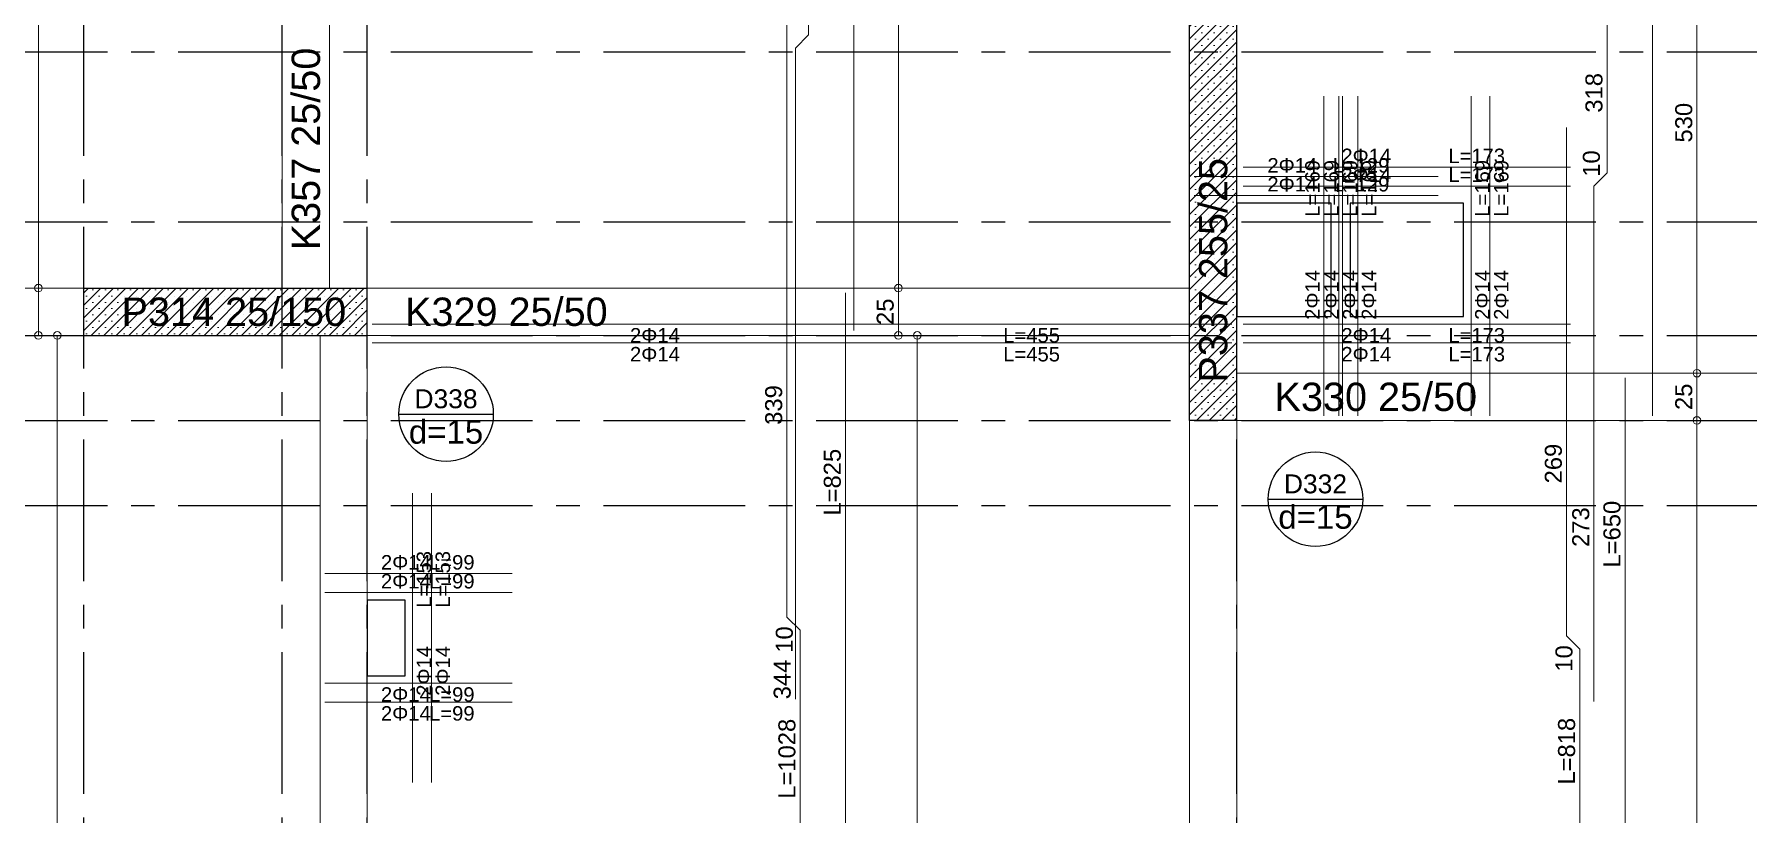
# Model space of a CAD drawing. Header units: millimetres. Extents: x 2232 to 85269, y -3593 to 5869.
# Drawn here: x 61868 to 62775, y 3495 to 3907 of the extents above; entities that cross this region are included whole.
import ezdxf

# ---------------------------------------------------------------- set-up
doc = ezdxf.new("R2010")
doc.units = ezdxf.units.MM
doc.linetypes.add('CENTER2', pattern=[112.5, 75, -12.5, 12.5, -12.5])
doc.linetypes.add('DASHDOT2', pattern=[12.7, 6.35, -3.175, 0, -3.175])
doc.layers.add('aks', color=251, linetype='DASHDOT2', lineweight=35)
for name, color, linetype in [('Donatı Topl. Uzun. Yazısı', 7, 'Continuous'), ('Donatı Uz. Yazısı', 7, 'Continuous'), ('Donatı Yazısı', 7, 'Continuous'), ('Donatı Çizgisi', 7, 'Continuous'), ('Döşeme', 7, 'Continuous'), ('Döşeme Boşluğu', 7, 'Continuous'), ('Kiriş', 7, 'Continuous'), ('Panel', 7, 'Continuous'), ('Standart', 7, 'Continuous'), ('Ölçülendirme', 7, 'Continuous')]:
    doc.layers.add(name, color=color, linetype=linetype)
doc.styles.add('arial_1_18', font='arial.ttf', dxfattribs={"height": 0.2})
pattern_1 = [(45, (0, 0), (-3.314563, 3.314563), []), (45, (3.3146, 0), (-3.314563, 3.314563), [0, -4.6875])]

# ---------------------------------------------------------------- blocks, each defined once
blk = doc.blocks.new('IDE612Entity5169')
at = {"layer": 'Döşeme', "color": 117, "linetype": 'Continuous', "lineweight": -3}
blk.add_lwpolyline([(1476.67, 718.33), (1526.67, 718.33)], dxfattribs=at)
blk.add_circle((1501.67, 718.33), 25, dxfattribs=at)
at = {"layer": 'Döşeme', "color": 178, "linetype": 'Continuous', "lineweight": -3, "style": 'arial_1_18'}
blk.add_text('D332', height=10, dxfattribs=at).set_placement((1484.97, 721.46))
at = {"layer": 'Döşeme', "color": 164, "linetype": 'Continuous', "lineweight": -3, "style": 'arial_1_18'}
blk.add_text('d=15', height=12.5, dxfattribs=at).set_placement((1482, 702.71))
blk = doc.blocks.new('IDE612Entity5185')
at = {"layer": 'Döşeme', "color": 117, "linetype": 'Continuous', "lineweight": -3}
blk.add_lwpolyline([(1016.67, 763.33), (1066.67, 763.33)], dxfattribs=at)
blk.add_circle((1041.67, 763.33), 25, dxfattribs=at)
at = {"layer": 'Döşeme', "color": 178, "linetype": 'Continuous', "lineweight": -3, "style": 'arial_1_18'}
blk.add_text('D338', height=10, dxfattribs=at).set_placement((1024.97, 766.46))
at = {"layer": 'Döşeme', "color": 164, "linetype": 'Continuous', "lineweight": -3, "style": 'arial_1_18'}
blk.add_text('d=15', height=12.5, dxfattribs=at).set_placement((1022, 747.71))
blk = doc.blocks.new('IDE612Entity5194')
at = {"layer": 'aks', "color": 251, "linetype": 'CENTER2', "lineweight": -3}
blk.add_lwpolyline([(955, 0), (955, 2330)], dxfattribs=at)
blk = doc.blocks.new('IDE612Entity5243')
at = {"layer": 'aks', "color": 251, "linetype": 'CENTER2', "lineweight": -3}
blk.add_lwpolyline([(1460, 0), (1460, 2330)], dxfattribs=at)
blk = doc.blocks.new('IDE612Entity5250')
at = {"layer": 'aks', "color": 251, "linetype": 'CENTER2', "lineweight": -3}
blk.add_lwpolyline([(850, 0), (850, 2330)], dxfattribs=at)
blk = doc.blocks.new('IDE612Entity5257')
at = {"layer": 'aks', "color": 251, "linetype": 'CENTER2', "lineweight": -3}
blk.add_lwpolyline([(1000, 0), (1000, 2330)], dxfattribs=at)
blk = doc.blocks.new('IDE612Entity5285')
at = {"layer": 'aks', "color": 251, "linetype": 'CENTER2', "lineweight": -3}
blk.add_lwpolyline([(0, 865), (3260, 865)], dxfattribs=at)
blk = doc.blocks.new('IDE612Entity5292')
at = {"layer": 'aks', "color": 251, "linetype": 'CENTER2', "lineweight": -3}
blk.add_lwpolyline([(0, 715), (3260, 715)], dxfattribs=at)
blk = doc.blocks.new('IDE612Entity5320')
at = {"layer": 'aks', "color": 251, "linetype": 'CENTER2', "lineweight": -3}
blk.add_lwpolyline([(0, 760), (3260, 760)], dxfattribs=at)
blk = doc.blocks.new('IDE612Entity5341')
at = {"layer": 'aks', "color": 251, "linetype": 'CENTER2', "lineweight": -3}
blk.add_lwpolyline([(0, 955), (3260, 955)], dxfattribs=at)
blk = doc.blocks.new('IDE612Entity5348')
at = {"layer": 'aks', "color": 251, "linetype": 'CENTER2', "lineweight": -3}
blk.add_lwpolyline([(0, 805), (3260, 805)], dxfattribs=at)
blk = doc.blocks.new('IDE612Entity5742')
at = {"layer": 'Kiriş', "color": 4, "linetype": 'Continuous', "lineweight": 5}
blk.add_lwpolyline([(1000, 280), (1000, 805)], dxfattribs=at)
blk = doc.blocks.new('IDE612Entity5743')
at = {"layer": 'Kiriş', "color": 4, "linetype": 'Continuous', "lineweight": 5}
blk.add_lwpolyline([(975, 280), (975, 805)], dxfattribs=at)
blk = doc.blocks.new('IDE612Entity5745')
at = {"layer": 'Kiriş', "color": 4, "linetype": 'Continuous', "lineweight": 5}
blk.add_lwpolyline([(1460, 285), (1460, 760)], dxfattribs=at)
blk = doc.blocks.new('IDE612Entity5746')
at = {"layer": 'Kiriş', "color": 4, "linetype": 'Continuous', "lineweight": 5}
blk.add_lwpolyline([(1435, 285), (1435, 760)], dxfattribs=at)
blk = doc.blocks.new('IDE612Entity5859')
at = {"layer": 'Kiriş', "color": 4, "linetype": 'Continuous', "lineweight": 5}
blk.add_lwpolyline([(550, 805), (850, 805)], dxfattribs=at)
blk = doc.blocks.new('IDE612Entity5860')
at = {"layer": 'Kiriş', "color": 4, "linetype": 'Continuous', "lineweight": 5}
blk.add_lwpolyline([(550, 830), (850, 830)], dxfattribs=at)
blk = doc.blocks.new('IDE612Entity5892')
at = {"layer": 'Kiriş', "color": 4, "linetype": 'Continuous', "lineweight": 5}
blk.add_lwpolyline([(1000, 805), (1435, 805)], dxfattribs=at)
blk = doc.blocks.new('IDE612Entity5893')
at = {"layer": 'Kiriş', "color": 4, "linetype": 'Continuous', "lineweight": 5}
blk.add_lwpolyline([(1000, 830), (1435, 830)], dxfattribs=at)
blk = doc.blocks.new('IDE612Entity5894')
at = {"layer": 'Kiriş', "color": 159, "linetype": 'Continuous', "lineweight": 5, "style": 'arial_1_18'}
blk.add_text('K329 25/50', height=15, dxfattribs=at).set_placement((1020, 810))
blk = doc.blocks.new('IDE612Entity5895')
at = {"layer": 'Panel', "linetype": 'Continuous', "lineweight": 5}
h = blk.add_hatch(dxfattribs=at)
h.set_pattern_fill('SACNCR', color=163, scale=50, style=0)
h.set_pattern_definition(pattern_1)
h.paths.add_polyline_path([(850, 830), (1000, 830), (1000, 805), (850, 805)])
blk = doc.blocks.new('IDE612Entity5896')
at = {"layer": 'Panel', "color": 164, "linetype": 'Continuous', "lineweight": -3}
blk.add_lwpolyline([(850, 805), (850, 830)], dxfattribs=at)
blk = doc.blocks.new('IDE612Entity5897')
at = {"layer": 'Panel', "color": 164, "linetype": 'Continuous', "lineweight": -3}
blk.add_lwpolyline([(850, 805), (1000, 805)], dxfattribs=at)
blk = doc.blocks.new('IDE612Entity5898')
at = {"layer": 'Panel', "color": 164, "linetype": 'Continuous', "lineweight": -3}
blk.add_lwpolyline([(1000, 805), (1000, 830)], dxfattribs=at)
blk = doc.blocks.new('IDE612Entity5899')
at = {"layer": 'Panel', "color": 164, "linetype": 'Continuous', "lineweight": -3}
blk.add_lwpolyline([(850, 830), (1000, 830)], dxfattribs=at)
blk = doc.blocks.new('IDE612Entity5900')
at = {"layer": 'Panel', "color": 159, "linetype": 'Continuous', "lineweight": -3, "style": 'arial_1_18'}
blk.add_text('P314 25/150', height=15, dxfattribs=at).set_placement((870, 810))
blk = doc.blocks.new('IDE612Entity5901')
at = {"layer": 'Kiriş', "color": 4, "linetype": 'Continuous', "lineweight": 5}
blk.add_lwpolyline([(980, 830), (980, 1500)], dxfattribs=at)
blk = doc.blocks.new('IDE612Entity5902')
at = {"layer": 'Kiriş', "color": 4, "linetype": 'Continuous', "lineweight": 5}
blk.add_lwpolyline([(955, 830), (955, 1500)], dxfattribs=at)
blk = doc.blocks.new('IDE612Entity5903')
at = {"layer": 'Kiriş', "color": 159, "linetype": 'Continuous', "lineweight": 5, "style": 'arial_1_18'}
blk.add_text('K357 25/50', height=15, rotation=90, dxfattribs=at).set_placement((975, 850))
blk = doc.blocks.new('IDE612Entity5926')
at = {"layer": 'Döşeme Boşluğu', "color": 8, "linetype": 'Continuous', "lineweight": -3}
blk.add_lwpolyline([(1510, 815), (1510, 875)], dxfattribs=at)
blk = doc.blocks.new('IDE612Entity5927')
at = {"layer": 'Döşeme Boşluğu', "color": 8, "linetype": 'Continuous', "lineweight": -3}
blk.add_lwpolyline([(1510, 875), (1460, 875)], dxfattribs=at)
blk = doc.blocks.new('IDE612Entity5928')
at = {"layer": 'Döşeme Boşluğu', "color": 8, "linetype": 'Continuous', "lineweight": -3}
blk.add_lwpolyline([(1460, 875), (1460, 815)], dxfattribs=at)
blk = doc.blocks.new('IDE612Entity5929')
at = {"layer": 'Döşeme Boşluğu', "color": 8, "linetype": 'Continuous', "lineweight": -3}
blk.add_lwpolyline([(1460, 815), (1510, 815)], dxfattribs=at)
blk = doc.blocks.new('IDE612Entity5930')
at = {"layer": 'Donatı Çizgisi', "color": 5, "linetype": 'Continuous', "lineweight": 5}
blk.add_lwpolyline([(1437.5, 879), (1566.59, 879)], dxfattribs=at)
at = {"layer": 'Donatı Topl. Uzun. Yazısı', "color": 1, "linetype": 'Continuous', "lineweight": 5, "style": 'arial_1_18'}
blk.add_text('L=129', height=7.65, dxfattribs=at).set_placement((1510.76, 881.12))
at = {"layer": 'Donatı Yazısı', "color": 5, "linetype": 'Continuous', "lineweight": 5, "style": 'arial_1_18'}
blk.add_text('2Φ14', height=7.65, dxfattribs=at).set_placement((1476.23, 881.12))
blk = doc.blocks.new('IDE612Entity5931')
at = {"layer": 'Donatı Çizgisi', "color": 5, "linetype": 'Continuous', "lineweight": 5}
blk.add_lwpolyline([(1437.5, 889), (1566.59, 889)], dxfattribs=at)
at = {"layer": 'Donatı Topl. Uzun. Yazısı', "color": 1, "linetype": 'Continuous', "lineweight": 5, "style": 'arial_1_18'}
blk.add_text('L=129', height=7.65, dxfattribs=at).set_placement((1510.76, 891.12))
at = {"layer": 'Donatı Yazısı', "color": 5, "linetype": 'Continuous', "lineweight": 5, "style": 'arial_1_18'}
blk.add_text('2Φ14', height=7.65, dxfattribs=at).set_placement((1476.23, 891.12))
blk = doc.blocks.new('IDE612Entity5932')
at = {"layer": 'Donatı Çizgisi', "color": 5, "linetype": 'Continuous', "lineweight": 5}
blk.add_lwpolyline([(1514, 762.5), (1514, 931.59)], dxfattribs=at)
at = {"layer": 'Donatı Topl. Uzun. Yazısı', "color": 1, "linetype": 'Continuous', "lineweight": 5, "style": 'arial_1_18'}
blk.add_text('L=169', height=7.65, rotation=90, dxfattribs=at).set_placement((1523.78, 867.76))
at = {"layer": 'Donatı Yazısı', "color": 5, "linetype": 'Continuous', "lineweight": 5, "style": 'arial_1_18'}
blk.add_text('2Φ14', height=7.65, rotation=90, dxfattribs=at).set_placement((1523.78, 813.23))
blk = doc.blocks.new('IDE612Entity5933')
at = {"layer": 'Donatı Çizgisi', "color": 5, "linetype": 'Continuous', "lineweight": 5}
blk.add_lwpolyline([(1524, 762.5), (1524, 931.59)], dxfattribs=at)
at = {"layer": 'Donatı Topl. Uzun. Yazısı', "color": 1, "linetype": 'Continuous', "lineweight": 5, "style": 'arial_1_18'}
blk.add_text('L=169', height=7.65, rotation=90, dxfattribs=at).set_placement((1533.78, 867.76))
at = {"layer": 'Donatı Yazısı', "color": 5, "linetype": 'Continuous', "lineweight": 5, "style": 'arial_1_18'}
blk.add_text('2Φ14', height=7.65, rotation=90, dxfattribs=at).set_placement((1533.78, 813.23))
blk = doc.blocks.new('IDE612Entity5934')
at = {"layer": 'Donatı Çizgisi', "color": 5, "linetype": 'Continuous', "lineweight": 5}
blk.add_lwpolyline([(1002.5, 811), (1457.5, 811)], dxfattribs=at)
at = {"layer": 'Donatı Topl. Uzun. Yazısı', "color": 1, "linetype": 'Continuous', "lineweight": 5, "style": 'arial_1_18'}
blk.add_text('L=455', height=7.65, dxfattribs=at).set_placement((1336.48, 801.22))
at = {"layer": 'Donatı Yazısı', "color": 5, "linetype": 'Continuous', "lineweight": 5, "style": 'arial_1_18'}
blk.add_text('2Φ14', height=7.65, dxfattribs=at).set_placement((1139, 801.22))
blk = doc.blocks.new('IDE612Entity5935')
at = {"layer": 'Donatı Çizgisi', "color": 5, "linetype": 'Continuous', "lineweight": 5}
blk.add_lwpolyline([(1002.5, 801), (1457.5, 801)], dxfattribs=at)
at = {"layer": 'Donatı Topl. Uzun. Yazısı', "color": 1, "linetype": 'Continuous', "lineweight": 5, "style": 'arial_1_18'}
blk.add_text('L=455', height=7.65, dxfattribs=at).set_placement((1336.48, 791.22))
at = {"layer": 'Donatı Yazısı', "color": 5, "linetype": 'Continuous', "lineweight": 5, "style": 'arial_1_18'}
blk.add_text('2Φ14', height=7.65, dxfattribs=at).set_placement((1139, 791.22))
blk = doc.blocks.new('IDE612Entity5940')
at = {"layer": 'Kiriş', "color": 4, "linetype": 'Continuous', "lineweight": 5}
blk.add_lwpolyline([(1460, 760), (1800, 760)], dxfattribs=at)
blk = doc.blocks.new('IDE612Entity5941')
at = {"layer": 'Kiriş', "color": 4, "linetype": 'Continuous', "lineweight": 5}
blk.add_lwpolyline([(1460, 785), (1800, 785)], dxfattribs=at)
blk = doc.blocks.new('IDE612Entity5942')
at = {"layer": 'Kiriş', "color": 159, "linetype": 'Continuous', "lineweight": 5, "style": 'arial_1_18'}
blk.add_text('K330 25/50', height=15, dxfattribs=at).set_placement((1480, 765))
blk = doc.blocks.new('IDE612Entity5943')
at = {"layer": 'Panel', "linetype": 'Continuous', "lineweight": 5}
h = blk.add_hatch(dxfattribs=at)
h.set_pattern_fill('SACNCR', color=163, scale=50, style=0)
h.set_pattern_definition(pattern_1)
h.paths.add_polyline_path([(1435, 760), (1435, 1015), (1460, 1015), (1460, 760)])
blk = doc.blocks.new('IDE612Entity5944')
at = {"layer": 'Panel', "color": 164, "linetype": 'Continuous', "lineweight": -3}
blk.add_lwpolyline([(1460, 760), (1435, 760)], dxfattribs=at)
blk = doc.blocks.new('IDE612Entity5945')
at = {"layer": 'Panel', "color": 164, "linetype": 'Continuous', "lineweight": -3}
blk.add_lwpolyline([(1460, 760), (1460, 1015)], dxfattribs=at)
blk = doc.blocks.new('IDE612Entity5947')
at = {"layer": 'Panel', "color": 164, "linetype": 'Continuous', "lineweight": -3}
blk.add_lwpolyline([(1435, 760), (1435, 1015)], dxfattribs=at)
blk = doc.blocks.new('IDE612Entity5948')
at = {"layer": 'Panel', "color": 159, "linetype": 'Continuous', "lineweight": -3, "style": 'arial_1_18'}
blk.add_text('P337 255/25', height=15, rotation=90, dxfattribs=at).set_placement((1455, 780))
blk = doc.blocks.new('IDE612Entity5953')
at = {"layer": 'Döşeme Boşluğu', "color": 8, "linetype": 'Continuous', "lineweight": -3}
blk.add_lwpolyline([(1580, 815), (1580, 875)], dxfattribs=at)
blk = doc.blocks.new('IDE612Entity5954')
at = {"layer": 'Döşeme Boşluğu', "color": 8, "linetype": 'Continuous', "lineweight": -3}
blk.add_lwpolyline([(1580, 875), (1520, 875)], dxfattribs=at)
blk = doc.blocks.new('IDE612Entity5955')
at = {"layer": 'Döşeme Boşluğu', "color": 8, "linetype": 'Continuous', "lineweight": -3}
blk.add_lwpolyline([(1520, 875), (1520, 815)], dxfattribs=at)
blk = doc.blocks.new('IDE612Entity5956')
at = {"layer": 'Döşeme Boşluğu', "color": 8, "linetype": 'Continuous', "lineweight": -3}
blk.add_lwpolyline([(1520, 815), (1580, 815)], dxfattribs=at)
blk = doc.blocks.new('IDE612Entity5957')
at = {"layer": 'Donatı Çizgisi', "color": 5, "linetype": 'Continuous', "lineweight": 5}
blk.add_lwpolyline([(1516, 762.5), (1516, 931.59)], dxfattribs=at)
at = {"layer": 'Donatı Topl. Uzun. Yazısı', "color": 1, "linetype": 'Continuous', "lineweight": 5, "style": 'arial_1_18'}
blk.add_text('L=169', height=7.65, rotation=90, dxfattribs=at).set_placement((1513.88, 867.76))
at = {"layer": 'Donatı Yazısı', "color": 5, "linetype": 'Continuous', "lineweight": 5, "style": 'arial_1_18'}
blk.add_text('2Φ14', height=7.65, rotation=90, dxfattribs=at).set_placement((1513.88, 813.23))
blk = doc.blocks.new('IDE612Entity5958')
at = {"layer": 'Donatı Çizgisi', "color": 5, "linetype": 'Continuous', "lineweight": 5}
blk.add_lwpolyline([(1506, 762.5), (1506, 931.59)], dxfattribs=at)
at = {"layer": 'Donatı Topl. Uzun. Yazısı', "color": 1, "linetype": 'Continuous', "lineweight": 5, "style": 'arial_1_18'}
blk.add_text('L=169', height=7.65, rotation=90, dxfattribs=at).set_placement((1503.88, 867.76))
at = {"layer": 'Donatı Yazısı', "color": 5, "linetype": 'Continuous', "lineweight": 5, "style": 'arial_1_18'}
blk.add_text('2Φ14', height=7.65, rotation=90, dxfattribs=at).set_placement((1503.88, 813.23))
blk = doc.blocks.new('IDE612Entity5959')
at = {"layer": 'Donatı Çizgisi', "color": 5, "linetype": 'Continuous', "lineweight": 5}
blk.add_lwpolyline([(1463.41, 884), (1636.59, 884)], dxfattribs=at)
at = {"layer": 'Donatı Topl. Uzun. Yazısı', "color": 1, "linetype": 'Continuous', "lineweight": 5, "style": 'arial_1_18'}
blk.add_text('L=173', height=7.65, dxfattribs=at).set_placement((1571.94, 886.12))
at = {"layer": 'Donatı Yazısı', "color": 5, "linetype": 'Continuous', "lineweight": 5, "style": 'arial_1_18'}
blk.add_text('2Φ14', height=7.65, dxfattribs=at).set_placement((1515.36, 886.12))
blk = doc.blocks.new('IDE612Entity5960')
at = {"layer": 'Donatı Çizgisi', "color": 5, "linetype": 'Continuous', "lineweight": 5}
blk.add_lwpolyline([(1463.41, 894), (1636.59, 894)], dxfattribs=at)
at = {"layer": 'Donatı Topl. Uzun. Yazısı', "color": 1, "linetype": 'Continuous', "lineweight": 5, "style": 'arial_1_18'}
blk.add_text('L=173', height=7.65, dxfattribs=at).set_placement((1571.94, 896.12))
at = {"layer": 'Donatı Yazısı', "color": 5, "linetype": 'Continuous', "lineweight": 5, "style": 'arial_1_18'}
blk.add_text('2Φ14', height=7.65, dxfattribs=at).set_placement((1515.36, 896.12))
blk = doc.blocks.new('IDE612Entity5961')
at = {"layer": 'Donatı Çizgisi', "color": 5, "linetype": 'Continuous', "lineweight": 5}
blk.add_lwpolyline([(1584, 762.5), (1584, 931.59)], dxfattribs=at)
at = {"layer": 'Donatı Topl. Uzun. Yazısı', "color": 1, "linetype": 'Continuous', "lineweight": 5, "style": 'arial_1_18'}
blk.add_text('L=169', height=7.65, rotation=90, dxfattribs=at).set_placement((1593.78, 867.76))
at = {"layer": 'Donatı Yazısı', "color": 5, "linetype": 'Continuous', "lineweight": 5, "style": 'arial_1_18'}
blk.add_text('2Φ14', height=7.65, rotation=90, dxfattribs=at).set_placement((1593.78, 813.23))
blk = doc.blocks.new('IDE612Entity5962')
at = {"layer": 'Donatı Çizgisi', "color": 5, "linetype": 'Continuous', "lineweight": 5}
blk.add_lwpolyline([(1594, 762.5), (1594, 931.59)], dxfattribs=at)
at = {"layer": 'Donatı Topl. Uzun. Yazısı', "color": 1, "linetype": 'Continuous', "lineweight": 5, "style": 'arial_1_18'}
blk.add_text('L=169', height=7.65, rotation=90, dxfattribs=at).set_placement((1603.78, 867.76))
at = {"layer": 'Donatı Yazısı', "color": 5, "linetype": 'Continuous', "lineweight": 5, "style": 'arial_1_18'}
blk.add_text('2Φ14', height=7.65, rotation=90, dxfattribs=at).set_placement((1603.78, 813.23))
blk = doc.blocks.new('IDE612Entity5963')
at = {"layer": 'Donatı Çizgisi', "color": 5, "linetype": 'Continuous', "lineweight": 5}
blk.add_lwpolyline([(1463.41, 811), (1636.59, 811)], dxfattribs=at)
at = {"layer": 'Donatı Topl. Uzun. Yazısı', "color": 1, "linetype": 'Continuous', "lineweight": 5, "style": 'arial_1_18'}
blk.add_text('L=173', height=7.65, dxfattribs=at).set_placement((1571.94, 801.22))
at = {"layer": 'Donatı Yazısı', "color": 5, "linetype": 'Continuous', "lineweight": 5, "style": 'arial_1_18'}
blk.add_text('2Φ14', height=7.65, dxfattribs=at).set_placement((1515.36, 801.22))
blk = doc.blocks.new('IDE612Entity5964')
at = {"layer": 'Donatı Çizgisi', "color": 5, "linetype": 'Continuous', "lineweight": 5}
blk.add_lwpolyline([(1463.41, 801), (1636.59, 801)], dxfattribs=at)
at = {"layer": 'Donatı Topl. Uzun. Yazısı', "color": 1, "linetype": 'Continuous', "lineweight": 5, "style": 'arial_1_18'}
blk.add_text('L=173', height=7.65, dxfattribs=at).set_placement((1571.94, 791.22))
at = {"layer": 'Donatı Yazısı', "color": 5, "linetype": 'Continuous', "lineweight": 5, "style": 'arial_1_18'}
blk.add_text('2Φ14', height=7.65, dxfattribs=at).set_placement((1515.36, 791.22))
blk = doc.blocks.new('IDE612Entity6249')
at = {"layer": 'Döşeme Boşluğu', "color": 8, "linetype": 'Continuous', "lineweight": -3}
blk.add_lwpolyline([(1020, 625), (1020, 665)], dxfattribs=at)
blk = doc.blocks.new('IDE612Entity6250')
at = {"layer": 'Döşeme Boşluğu', "color": 8, "linetype": 'Continuous', "lineweight": -3}
blk.add_lwpolyline([(1020, 665), (1000, 665)], dxfattribs=at)
blk = doc.blocks.new('IDE612Entity6251')
at = {"layer": 'Döşeme Boşluğu', "color": 8, "linetype": 'Continuous', "lineweight": -3}
blk.add_lwpolyline([(1000, 665), (1000, 625)], dxfattribs=at)
blk = doc.blocks.new('IDE612Entity6252')
at = {"layer": 'Döşeme Boşluğu', "color": 8, "linetype": 'Continuous', "lineweight": -3}
blk.add_lwpolyline([(1000, 625), (1020, 625)], dxfattribs=at)
blk = doc.blocks.new('IDE612Entity6253')
at = {"layer": 'Donatı Çizgisi', "color": 5, "linetype": 'Continuous', "lineweight": 5}
blk.add_lwpolyline([(977.5, 669), (1076.59, 669)], dxfattribs=at)
at = {"layer": 'Donatı Topl. Uzun. Yazısı', "color": 1, "linetype": 'Continuous', "lineweight": 5, "style": 'arial_1_18'}
blk.add_text('L=99', height=7.65, dxfattribs=at).set_placement((1032.7, 671.13))
at = {"layer": 'Donatı Yazısı', "color": 5, "linetype": 'Continuous', "lineweight": 5, "style": 'arial_1_18'}
blk.add_text('2Φ14', height=7.65, dxfattribs=at).set_placement((1007.23, 671.13))
blk = doc.blocks.new('IDE612Entity6254')
at = {"layer": 'Donatı Çizgisi', "color": 5, "linetype": 'Continuous', "lineweight": 5}
blk.add_lwpolyline([(977.5, 679), (1076.59, 679)], dxfattribs=at)
at = {"layer": 'Donatı Topl. Uzun. Yazısı', "color": 1, "linetype": 'Continuous', "lineweight": 5, "style": 'arial_1_18'}
blk.add_text('L=99', height=7.65, dxfattribs=at).set_placement((1032.7, 681.13))
at = {"layer": 'Donatı Yazısı', "color": 5, "linetype": 'Continuous', "lineweight": 5, "style": 'arial_1_18'}
blk.add_text('2Φ14', height=7.65, dxfattribs=at).set_placement((1007.23, 681.13))
blk = doc.blocks.new('IDE612Entity6255')
at = {"layer": 'Donatı Çizgisi', "color": 5, "linetype": 'Continuous', "lineweight": 5}
blk.add_lwpolyline([(1024, 568.41), (1024, 721.59)], dxfattribs=at)
at = {"layer": 'Donatı Topl. Uzun. Yazısı', "color": 1, "linetype": 'Continuous', "lineweight": 5, "style": 'arial_1_18'}
blk.add_text('L=153', height=7.65, rotation=90, dxfattribs=at).set_placement((1033.78, 660.94))
at = {"layer": 'Donatı Yazısı', "color": 5, "linetype": 'Continuous', "lineweight": 5, "style": 'arial_1_18'}
blk.add_text('2Φ14', height=7.65, rotation=90, dxfattribs=at).set_placement((1033.78, 614.36))
blk = doc.blocks.new('IDE612Entity6256')
at = {"layer": 'Donatı Çizgisi', "color": 5, "linetype": 'Continuous', "lineweight": 5}
blk.add_lwpolyline([(1034, 568.41), (1034, 721.59)], dxfattribs=at)
at = {"layer": 'Donatı Topl. Uzun. Yazısı', "color": 1, "linetype": 'Continuous', "lineweight": 5, "style": 'arial_1_18'}
blk.add_text('L=153', height=7.65, rotation=90, dxfattribs=at).set_placement((1043.78, 660.94))
at = {"layer": 'Donatı Yazısı', "color": 5, "linetype": 'Continuous', "lineweight": 5, "style": 'arial_1_18'}
blk.add_text('2Φ14', height=7.65, rotation=90, dxfattribs=at).set_placement((1043.78, 614.36))
blk = doc.blocks.new('IDE612Entity6257')
at = {"layer": 'Donatı Çizgisi', "color": 5, "linetype": 'Continuous', "lineweight": 5}
blk.add_lwpolyline([(977.5, 621), (1076.59, 621)], dxfattribs=at)
at = {"layer": 'Donatı Topl. Uzun. Yazısı', "color": 1, "linetype": 'Continuous', "lineweight": 5, "style": 'arial_1_18'}
blk.add_text('L=99', height=7.65, dxfattribs=at).set_placement((1032.7, 611.22))
at = {"layer": 'Donatı Yazısı', "color": 5, "linetype": 'Continuous', "lineweight": 5, "style": 'arial_1_18'}
blk.add_text('2Φ14', height=7.65, dxfattribs=at).set_placement((1007.23, 611.22))
blk = doc.blocks.new('IDE612Entity6258')
at = {"layer": 'Donatı Çizgisi', "color": 5, "linetype": 'Continuous', "lineweight": 5}
blk.add_lwpolyline([(977.5, 611), (1076.59, 611)], dxfattribs=at)
at = {"layer": 'Donatı Topl. Uzun. Yazısı', "color": 1, "linetype": 'Continuous', "lineweight": 5, "style": 'arial_1_18'}
blk.add_text('L=99', height=7.65, dxfattribs=at).set_placement((1032.7, 601.22))
at = {"layer": 'Donatı Yazısı', "color": 5, "linetype": 'Continuous', "lineweight": 5, "style": 'arial_1_18'}
blk.add_text('2Φ14', height=7.65, dxfattribs=at).set_placement((1007.23, 601.22))
blk = doc.blocks.new('IDE612Entity6497')
at = {"layer": 'Donatı Çizgisi', "color": 5, "linetype": 'Continuous', "lineweight": 5}
for points in [[(1257.5, 807.5), (1257.5, 1522.5)], [(1233.5, 964), (1233.5, 1366)], [(1680, 762.5), (1680, 1337.5)], [(1656, 891), (1656, 1209)], [(1222, 656), (1222, 995)], [(1226.5, 957), (1233.5, 964)], [(1226.5, 612.5), (1226.5, 957)], [(1634.5, 646), (1634.5, 915)], [(1649, 884), (1656, 891)], [(1649, 611.25), (1649, 884)], [(1253, 2.5), (1253, 827.5)], [(1665.5, 132.5), (1665.5, 782.5)], [(1229, 649), (1222, 656)], [(1229, 181), (1229, 649)], [(1641.5, 639), (1634.5, 646)], [(1641.5, 276), (1641.5, 639)]]:
    blk.add_lwpolyline(points, dxfattribs=at)
at = {"layer": 'Donatı Topl. Uzun. Yazısı', "color": 1, "linetype": 'Continuous', "lineweight": 5, "style": 'arial_1_18'}
for s, p in [('L=825', (1250.5, 709.69)), ('L=650', (1663, 682.19)), ('L=1028', (1226.5, 559.9)), ('L=818', (1639, 567.39))]:
    blk.add_text(s, height=9, rotation=90, dxfattribs=at).set_placement(p)
at = {"layer": 'Donatı Uz. Yazısı', "color": 5, "linetype": 'Continuous', "lineweight": 5, "style": 'arial_1_18'}
for s, p in [('318', (1653.5, 922.8)), ('10', (1652.13, 888.9)), ('339', (1219.5, 757.7)), ('269', (1632, 726.7)), ('273', (1646.5, 693.08)), ('10', (1225.13, 637.12)), ('10', (1637.63, 627.12)), ('344', (1224, 612.5))]:
    blk.add_text(s, height=9, rotation=90, dxfattribs=at).set_placement(p)
blk = doc.blocks.new('IDE612Entity6498')
at = {"layer": 'Ölçülendirme', "color": 1, "linetype": 'Continuous', "lineweight": 5}
for points in [[(826, 805), (826, 1500)], [(1281, 805), (1281, 1500)], [(1703.5, 760), (1703.5, 1315)], [(836, 240), (836, 805)], [(1291, 0), (1291, 805)], [(1703.5, 130), (1703.5, 760)]]:
    blk.add_lwpolyline(points, dxfattribs=at)
for centre in [(826, 830), (1281, 830), (826, 805), (836, 805), (1281, 805), (1291, 805), (1703.5, 785), (1703.5, 760), (1703.5, 760)]:
    blk.add_circle(centre, 2, dxfattribs=at)
at = {"layer": 'Ölçülendirme', "color": 1, "linetype": 'Continuous', "lineweight": 5, "style": 'arial_1_18'}
for s, p in [('530', (1701, 907.01)), ('25', (1278.5, 810.51)), ('25', (1701, 765.51))]:
    blk.add_text(s, height=9, rotation=90, dxfattribs=at).set_placement(p)

msp = doc.modelspace()

# ---------------------------------------------------------------- block references
at = {"layer": 'aks'}
for name in ['IDE612Entity5250', 'IDE612Entity5194', 'IDE612Entity5257', 'IDE612Entity5243', 'IDE612Entity5341', 'IDE612Entity5285', 'IDE612Entity5348', 'IDE612Entity5320', 'IDE612Entity5292']:
    msp.add_blockref(name, (61044.62, 2942.89), dxfattribs=at)
at = {"layer": 'Döşeme'}
for name in ['IDE612Entity5185', 'IDE612Entity5169']:
    msp.add_blockref(name, (61044.62, 2942.89), dxfattribs=at)
at = {"layer": 'Döşeme Boşluğu'}
for name in ['IDE612Entity5927', 'IDE612Entity5928', 'IDE612Entity5926', 'IDE612Entity5954', 'IDE612Entity5955', 'IDE612Entity5953', 'IDE612Entity5929', 'IDE612Entity5956', 'IDE612Entity6250', 'IDE612Entity6251', 'IDE612Entity6249', 'IDE612Entity6252']:
    msp.add_blockref(name, (61044.62, 2942.89), dxfattribs=at)
at = {"layer": 'Kiriş'}
for name in ['IDE612Entity5902', 'IDE612Entity5901', 'IDE612Entity5903', 'IDE612Entity5860', 'IDE612Entity5893', 'IDE612Entity5894', 'IDE612Entity5859', 'IDE612Entity5743', 'IDE612Entity5742', 'IDE612Entity5892', 'IDE612Entity5941', 'IDE612Entity5942', 'IDE612Entity5746', 'IDE612Entity5745', 'IDE612Entity5940']:
    msp.add_blockref(name, (61044.62, 2942.89), dxfattribs=at)
at = {"layer": 'Panel'}
for name in ['IDE612Entity5943', 'IDE612Entity5947', 'IDE612Entity5945', 'IDE612Entity5948', 'IDE612Entity5895', 'IDE612Entity5896', 'IDE612Entity5899', 'IDE612Entity5898', 'IDE612Entity5900', 'IDE612Entity5897', 'IDE612Entity5944']:
    msp.add_blockref(name, (61044.62, 2942.89), dxfattribs=at)
at = {"layer": 'Standart'}
for name in ['IDE612Entity6497', 'IDE612Entity6498', 'IDE612Entity5958', 'IDE612Entity5957', 'IDE612Entity5932', 'IDE612Entity5933', 'IDE612Entity5961', 'IDE612Entity5962', 'IDE612Entity5960', 'IDE612Entity5931', 'IDE612Entity5959', 'IDE612Entity5930', 'IDE612Entity5934', 'IDE612Entity5963', 'IDE612Entity5935', 'IDE612Entity5964', 'IDE612Entity6255', 'IDE612Entity6256', 'IDE612Entity6254', 'IDE612Entity6253', 'IDE612Entity6257', 'IDE612Entity6258']:
    msp.add_blockref(name, (61044.62, 2942.89), dxfattribs=at)

doc.saveas('drawing.dxf')
